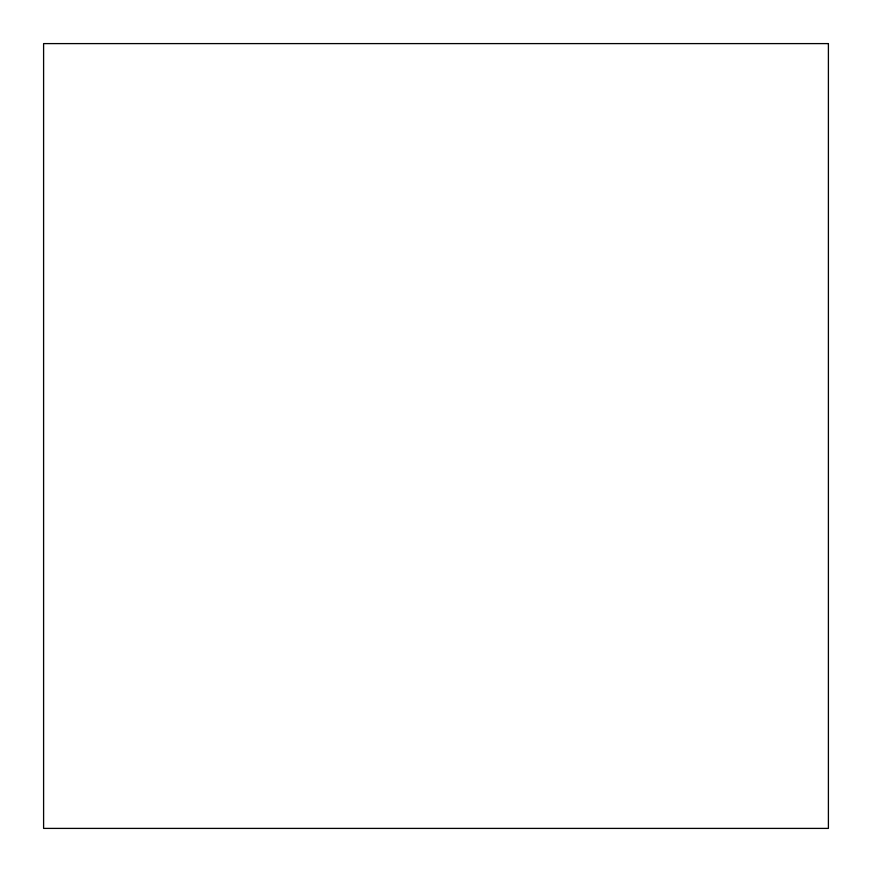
<?xml version="1.0" encoding="UTF-8"?>
<svg xmlns="http://www.w3.org/2000/svg" width="872" height="872" viewBox="0 0 872 872"><rect width="100%" height="100%" fill="white"/><g stroke="black" fill="none" stroke-linecap="round" stroke-linejoin="round"><path stroke-width="1.31" d="M828.4 43.6L43.6 43.6L43.6 828.4L828.4 828.4L828.4 43.6"/></g></svg>
